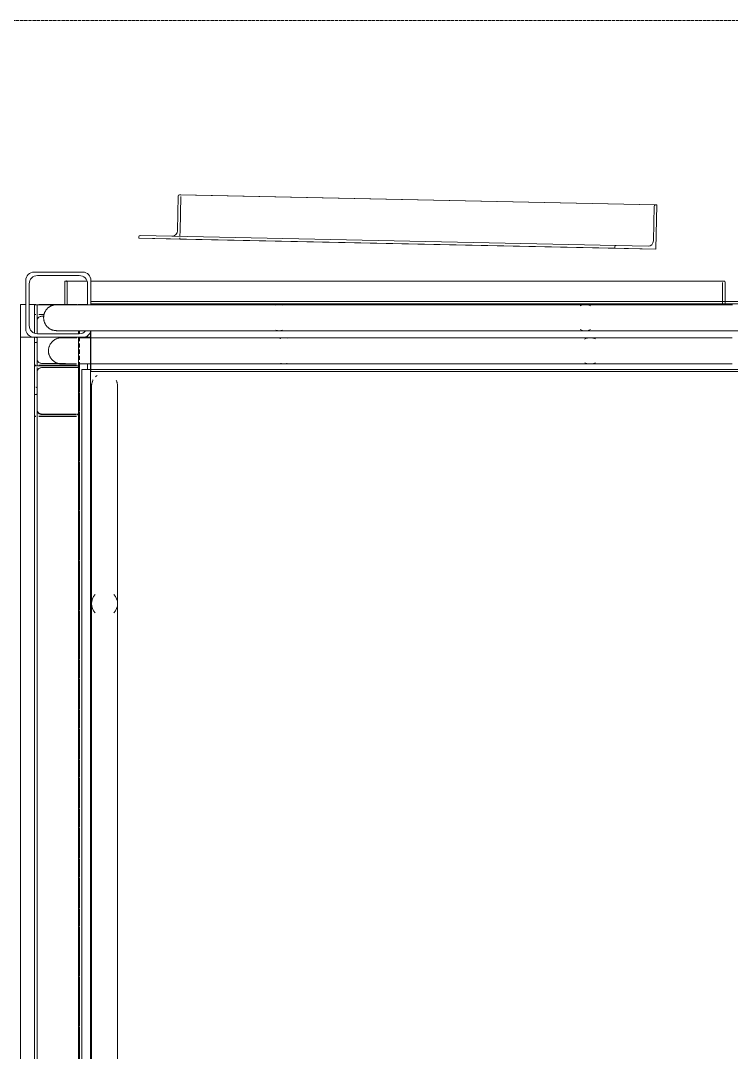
# Model space of a CAD drawing. Header units: centimetres. Extents: x -13617 to -9515, y -261 to 6553.
# Drawn here: x -13044.7 to -12963, y 5595.7 to 5714.4 of the extents above; entities that cross this region are included whole.
import ezdxf

# ---------------------------------------------------------------- set-up
doc = ezdxf.new("R2010")
doc.units = ezdxf.units.CM
for name, pattern in [('_Overhead', [0.47625, 0.3175, -0.15875]), ('_Overhead_2_', [0.47625, 0.3175, -0.15875]), ('Hidden', [0.714375, 0.47625, -0.238125])]:
    doc.linetypes.add(name, pattern=pattern)
for name, color, linetype, lineweight in [('A-FLOR', 7, 'Continuous', 9), ('A-FLOR-HRAL', 7, 'Continuous', 9), ('S-BEAM', 7, 'Continuous', 9), ('S-COLS', 7, 'Continuous', 9)]:
    doc.layers.add(name, color=color, linetype=linetype, lineweight=lineweight)

# ---------------------------------------------------------------- blocks, each defined once
blk = doc.blocks.new('HSS Rectangular-Column - 75 x 75-V112-Planta patio maniobras')
at = {"layer": 'S-COLS', "color": 253, "true_color": 0xaaaaaa}
for p, q in [((-2.8, 3.75), (2.8, 3.75)), ((-3.75, -2.8), (-3.75, 2.8)), ((-3.35, 2.4), (-3.35, -2.4)), ((2.4, 3.35), (-2.4, 3.35)), ((3.35, -0.01), (3.35, 2.4)), ((3.75, 2.8), (3.75, -0.02)), ((3.75, 2.56), (3.75, 0.35)), ((3.75, 0.35), (3.75, 0.07)), ((-2.4, -3.35), (2.4, -3.35)), ((2.8, -3.75), (-2.8, -3.75)), ((-2.11, -3.75), (-2.24, -3.75)), ((-1.96, -3.75), (-2.11, -3.75)), ((-1.79, -3.75), (-1.95, -3.75)), ((1.63, -3.75), (-1.77, -3.75)), ((1.89, -3.75), (1.64, -3.75)), ((2.11, -3.75), (1.9, -3.75)), ((2.78, -3.75), (2.42, -3.75))]:
    blk.add_line(p, q, dxfattribs=at)
for centre, radius, start, end in [((-2.8, 2.8), 0.95, 90, 180), ((2.8, 2.8), 0.95, 360, 90), ((-2.4, 2.4), 0.952, 90, 180), ((2.4, 2.4), 0.953, 360, 90), ((-2.8, -2.8), 0.95, 180, 270), ((-2.4, -2.4), 0.953, 180, 270), ((2.4, -2.4), 0.952, 270, 320.3796), ((2.8, -2.8), 0.95, 270, 347.5598)]:
    blk.add_arc(centre, radius, start, end, dxfattribs=at)
blk = doc.blocks.new('C Shapes - C12X25-1752347-Planta patio maniobras')
at = {"layer": 'S-BEAM', "color": 254, "true_color": 0xcccccc}
for p, q in [((-94.71, 1.71), (-94.71, 0.8)), ((-94.71, 0.8), (-94.71, 1.71)), ((-94.71, 1.71), (99.64, 1.71)), ((-91.01, 1.71), (-94.71, 1.71)), ((-94.71, 0.78), (-94.71, 0.42)), ((-94.71, 0.28), (-94.71, -4.8)), ((-94.71, -0.65), (-94.71, 0.28)), ((-94.71, -0.65), (-94.71, 0.28)), ((-94.71, -4.8), (-94.71, -0.65)), ((-94.71, -0.65), (-94.71, -4.8)), ((-94.71, -4.8), (-94.71, -6.08)), ((-94.71, -5.81), (-94.71, -4.8)), ((-94.71, -4.8), (-94.71, -5.81)), ((-94.71, -6.34), (-94.71, -4.8)), ((-94.71, -5.81), (-94.71, -6.34)), ((-94.71, -5.81), (-94.71, -6.34)), ((-94.71, -6.34), (99.64, -6.34)), ((99.64, -6.34), (-94.71, -6.34)), ((99.64, -6.34), (-94.71, -6.34))]:
    blk.add_line(p, q, dxfattribs=at)
at = {"layer": 'S-BEAM', "color": 254, "linetype": 'Hidden', "true_color": 0xcccccc}
blk.add_line((-94.71, 0.42), (99.64, 0.42), dxfattribs=at)
blk = doc.blocks.new('C Shapes - C12X25-1753125-Planta patio maniobras')
at = {"layer": 'S-BEAM', "color": 254, "true_color": 0xcccccc}
for p, q in [((19.89, 1.71), (19.89, 1.33)), ((19.89, 1.71), (98.21, 1.71)), ((98.21, 1.71), (19.89, 1.71)), ((98.21, 1.36), (98.21, 1.71)), ((19.89, -1.64), (19.89, -6.08)), ((19.89, -5.81), (19.89, -1.64)), ((19.89, -1.64), (19.89, -5.81)), ((19.89, -6.34), (19.89, -1.64)), ((98.21, -1.64), (98.21, -6.34)), ((98.21, -5.81), (98.21, -1.64)), ((98.21, -1.64), (98.21, -5.81)), ((98.21, -6.08), (98.21, -1.64)), ((19.89, -5.81), (19.89, -6.08)), ((19.89, -5.81), (19.89, -5.95)), ((98.21, -6.08), (98.21, -5.81)), ((98.21, -6.34), (98.21, -5.81)), ((19.89, -5.95), (19.89, -6.08)), ((19.89, -6.19), (19.89, -6.34)), ((98.21, -6.34), (19.89, -6.34)), ((98.21, -6.19), (98.21, -6.08)), ((98.21, -6.27), (98.21, -6.19)), ((98.21, -6.34), (98.21, -6.27))]:
    blk.add_line(p, q, dxfattribs=at)
blk = doc.blocks.new('C Shapes - C12X25-1753626-Planta patio maniobras')
at = {"layer": 'S-BEAM', "color": 254, "true_color": 0xcccccc}
for p, q in [((92.52, 6.34), (19.55, 6.34)), ((19.55, 6.34), (92.52, 6.34)), ((19.55, 6.34), (92.52, 6.34)), ((97.87, 6.34), (92.52, 6.34)), ((92.52, 6.34), (97.87, 6.34)), ((92.52, 6.34), (97.87, 6.34)), ((98.46, 6.34), (98.27, 6.34)), ((98.27, 6.34), (98.46, 6.34)), ((98.27, 6.34), (98.46, 6.34)), ((98.46, 6.27), (98.46, 6.34)), ((98.46, 6.27), (98.46, 6.34)), ((19.15, 2.52), (19.15, 2.72)), ((19.15, 2.72), (19.15, 2.52)), ((19.15, 2.52), (19.15, 2.72)), ((19.15, 2.72), (19.15, 2.52)), ((19.15, -1.18), (19.15, -0.54)), ((19.15, -0.54), (19.15, -1.18)), ((98.46, -1.71), (98.46, -0.54)), ((98.46, -0.54), (98.46, -1.71)), ((98.32, -1.71), (97.81, -1.71)), ((97.81, -1.71), (98.32, -1.71))]:
    blk.add_line(p, q, dxfattribs=at)
blk = doc.blocks.new('C Shapes - C12X25-1755447-Planta patio maniobras')
at = {"layer": 'S-BEAM', "color": 254, "true_color": 0xcccccc}
for p, q in [((-98.46, 1.35), (-98.46, 0.42)), ((-98.46, 0.32), (-98.46, 1.35)), ((-95.46, 1.71), (-94.71, 1.71)), ((-94.71, 1.71), (-95.46, 1.71)), ((-91.66, 1.71), (-91.01, 1.71)), ((-91.01, 1.71), (-91.66, 1.71)), ((-98.46, 0.38), (-98.46, 0.42)), ((-98.46, 0.38), (-98.46, 0.42)), ((-98.46, 0.28), (-98.46, 0.38)), ((-98.46, 0.28), (-98.46, 0.38)), ((-98.46, -0.97), (-98.46, 0.18)), ((-98.46, 0.11), (-98.46, -0.97)), ((-98.46, -0.1), (-98.46, 0.11)), ((-98.46, -0.1), (-98.46, 0.11)), ((-98.46, -0.36), (-98.46, -0.1)), ((-98.46, -0.36), (-98.46, -0.1)), ((-98.46, -0.65), (-98.46, -0.36)), ((-98.46, -0.65), (-98.46, -0.36)), ((-98.46, -0.97), (-98.46, -0.65)), ((-98.46, -0.65), (-98.46, -0.97)), ((-98.46, -1.07), (-98.46, -1.26)), ((-98.46, -1.26), (-98.46, -1.07)), ((-98.46, -1.07), (-98.46, -1.26)), ((-98.46, -1.26), (-98.46, -1.07)), ((-98.46, -1.26), (-98.46, -3.77)), ((-98.46, -3.77), (-98.46, -1.26)), ((-98.46, -1.26), (-98.46, -3.77)), ((-98.46, -3.77), (-98.46, -1.26)), ((-98.46, -3.79), (-98.46, -4.24)), ((-98.46, -4.24), (-98.46, -3.79)), ((-98.46, -3.79), (-98.46, -4.24)), ((-98.46, -4.24), (-98.46, -3.79)), ((-98.46, -4.58), (-98.46, -4.74)), ((-98.46, -4.74), (-98.46, -4.58)), ((-98.46, -4.58), (-98.46, -4.74)), ((-98.46, -4.74), (-98.46, -4.58)), ((-98.46, -4.74), (-98.46, -5.35)), ((-98.46, -5.35), (-98.46, -4.74)), ((-98.46, -4.74), (-98.46, -5.35)), ((-98.46, -5.35), (-98.46, -4.74)), ((-98.46, -6.34), (-98.46, -5.75)), ((-98.46, -5.81), (-98.46, -6.08)), ((-98.46, -5.81), (-98.46, -6.34)), ((-98.46, -5.81), (-98.46, -6.34)), ((-98.46, -6.34), (-94.71, -6.34)), ((-94.71, -6.34), (-98.46, -6.34)), ((-94.71, -6.34), (-98.46, -6.34)), ((-94.71, -6.34), (98.46, -6.34)), ((98.46, -6.34), (-94.71, -6.34)), ((98.46, -6.34), (-94.71, -6.34))]:
    blk.add_line(p, q, dxfattribs=at)
at = {"layer": 'S-BEAM', "color": 254, "linetype": 'Hidden', "true_color": 0xcccccc}
for p, q in [((-95.46, 0.42), (-95.11, 0.42)), ((-91.66, 0.42), (95.26, 0.42))]:
    blk.add_line(p, q, dxfattribs=at)
blk = doc.blocks.new('M_L Equal Angles - L51X51X3_2-V126-Planta patio maniobras')
at = {"layer": 'S-BEAM', "color": 254, "true_color": 0xcccccc}
for p, q in [((-13043.15, 5680.63), (-13043.15, 5678.5)), ((-13042.99, 5680.63), (-13043.15, 5680.63)), ((-13043.15, 5678.5), (-13043.15, 5680.63)), ((-13042.51, 5680.63), (-13042.64, 5680.63)), ((-13042.36, 5680.63), (-13042.51, 5680.63)), ((-13042.19, 5680.63), (-13042.36, 5680.63)), ((-13042.19, 5680.43), (-13042.17, 5680.43)), ((-13042.04, 5680.63), (-13042.17, 5680.63)), ((-13042.83, 5678.41), (-13042.83, 5680.03)), ((-13043.15, 5678), (-13043.15, 5677.4)), ((-13043.15, 5674.73), (-13043.15, 5678)), ((-13042.83, 5677.5), (-13042.83, 5678)), ((-13038.07, 5678.4), (-13038.07, 5678.75)), ((-13038.07, 5678.75), (-13038.07, 5678.4)), ((-13043.15, 5677.4), (-13042.99, 5677.4)), ((-13043.15, 5674.73), (-13043.15, 5677.4)), ((-13042.83, 5674.73), (-13042.83, 5677.5)), ((-13043.15, 5672.27), (-13043.15, 5674.73)), ((-13043.15, 5672.27), (-13043.15, 5674.73)), ((-13042.83, 5674.25), (-13042.83, 5674.53)), ((-13038.07, 5674.63), (-13038.07, 5674.96)), ((-13038.07, 5674.96), (-13038.07, 5674.63)), ((-13038.07, 5669.04), (-13038.07, 5674.63)), ((-13038.07, 5674.63), (-13038.07, 5669.04)), ((-13042.83, 5674.11), (-13042.83, 5674.25)), ((-13042.83, 5672.17), (-13042.83, 5674.11)), ((-13043.15, 5586.03), (-13043.15, 5672.27)), ((-13043.15, 5582.04), (-13043.15, 5672.27)), ((-13042.83, 5669.56), (-13042.83, 5672.17)), ((-13042.83, 5581.54), (-13042.83, 5669.44)), ((-13038.07, 5581.57), (-13038.07, 5668.99)), ((-13038.07, 5668.99), (-13038.07, 5582.21))]:
    blk.add_line(p, q, dxfattribs=at)
for centre, major_axis, start_param, end_param in [((-13042.19, 5680.03), (0.635, 0), 2.617994, 3.141593), ((-13042.19, 5680.03), (0.635, 0), 2.096204, 2.617994), ((-13042.19, 5680.03), (0.635, 0), 1.834351, 2.094395), ((-13042.19, 5680.03), (0.635, 0), 1.572533, 1.832596), ((-13042.99, 5677.5), (0.159, 0), 4.712389, 5.497787), ((-13042.99, 5677.5), (0.159, 0), 5.497787, 6.021386), ((-13042.99, 5677.5), (0.159, 0), 6.021386, 6.283185)]:
    blk.add_ellipse(centre, major_axis=major_axis, ratio=0.636203, start_param=start_param, end_param=end_param, dxfattribs=at)
blk = doc.blocks.new('M_L Equal Angles - L51X51X3_2-1755620-Planta patio maniobras')
at = {"layer": 'S-BEAM', "color": 254, "true_color": 0xcccccc}
for p, q in [((-13043.15, 5674.78), (-13043.15, 5677.97)), ((-13043.15, 5674.73), (-13043.15, 5677.97)), ((-13042.83, 5674.73), (-13042.83, 5677.87)), ((-13042.83, 5677.87), (-13042.83, 5675.38)), ((-13042.99, 5674.78), (-13043.15, 5674.78)), ((-13043.15, 5672.27), (-13043.15, 5674.73)), ((-13043.15, 5672.27), (-13043.15, 5674.73)), ((-13042.83, 5674.25), (-13042.83, 5674.53)), ((-13042.51, 5674.78), (-13042.64, 5674.78)), ((-13042.36, 5674.78), (-13042.51, 5674.78)), ((-13042.2, 5674.78), (-13042.36, 5674.78)), ((-13042.19, 5674.98), (-13039.6, 5674.98)), ((-13038.78, 5674.78), (-13042.17, 5674.78)), ((-13038.52, 5674.78), (-13038.76, 5674.78)), ((-13038.3, 5674.78), (-13038.51, 5674.78)), ((-13038.07, 5674.63), (-13038.07, 5674.88)), ((-13038.07, 5674.88), (-13038.07, 5674.78)), ((-13038.07, 5674.78), (-13038.07, 5674.63)), ((-13038.07, 5669.04), (-13038.07, 5674.63)), ((-13038.07, 5674.63), (-13038.07, 5669.04)), ((-13042.83, 5674.11), (-13042.83, 5674.25)), ((-13042.83, 5672.17), (-13042.83, 5674.11)), ((-13043.15, 5578.04), (-13043.15, 5672.27)), ((-13043.15, 5582.04), (-13043.15, 5672.27)), ((-13042.83, 5669.56), (-13042.83, 5672.17)), ((-13042.83, 5585.7), (-13042.83, 5669.44)), ((-13038.07, 5582.58), (-13038.07, 5668.99)), ((-13038.07, 5668.99), (-13038.07, 5581.95))]:
    blk.add_line(p, q, dxfattribs=at)
for centre, major_axis, start_param, end_param in [((-13042.99, 5677.87), (0.159, 0), 0, 1.570796), ((-13042.19, 5675.38), (0.635, 0), 3.141593, 4.179954), ((-13042.19, 5675.38), (0.635, 0), 4.18879, 4.4417), ((-13042.19, 5675.38), (0.635, 0), 4.45059, 4.70348), ((-13038.22, 5674.88), (0.159, 0), 0, 0.785398)]:
    blk.add_ellipse(centre, major_axis=major_axis, ratio=0.627492, start_param=start_param, end_param=end_param, dxfattribs=at)
blk = doc.blocks.new('M_L Equal Angles - L51X51X3_2-1755759-Planta patio maniobras')
at = {"layer": 'S-BEAM', "color": 254, "true_color": 0xcccccc}
for p, q in [((-13043.15, 5668.93), (-13043.15, 5672.27)), ((-13043.15, 5580.92), (-13043.15, 5672.27)), ((-13042.83, 5669.52), (-13042.83, 5672.17)), ((-13042.83, 5672.17), (-13042.83, 5669.56)), ((-13042.99, 5668.93), (-13043.15, 5668.93)), ((-13043.15, 5577.05), (-13043.15, 5668.93)), ((-13042.83, 5584.43), (-13042.83, 5669.44)), ((-13042.52, 5668.93), (-13042.64, 5668.93)), ((-13042.37, 5668.93), (-13042.51, 5668.93)), ((-13042.2, 5668.93), (-13042.36, 5668.93)), ((-13042.19, 5669.14), (-13038.78, 5669.14)), ((-13038.78, 5668.93), (-13042.17, 5668.93)), ((-13038.76, 5669.14), (-13038.52, 5669.14)), ((-13038.52, 5668.93), (-13038.76, 5668.93)), ((-13038.51, 5669.14), (-13038.3, 5669.14)), ((-13038.3, 5668.93), (-13038.51, 5668.93)), ((-13038.07, 5669.04), (-13038.07, 5668.93)), ((-13038.07, 5581.4), (-13038.07, 5668.99)), ((-13038.07, 5668.93), (-13038.07, 5580.79))]:
    blk.add_line(p, q, dxfattribs=at)
for centre, major_axis, start_param, end_param in [((-13042.99, 5672.17), (0.159, 0), 1.308997, 1.570796), ((-13042.99, 5672.17), (0.159, 0), 0, 1.308997), ((-13042.19, 5669.56), (0.635, 0), 3.141593, 3.403392), ((-13042.19, 5669.56), (0.635, 0), 3.403392, 3.41758), ((-13042.19, 5669.56), (0.635, 0), 3.41758, 3.926991), ((-13042.19, 5669.56), (0.635, 0), 3.926991, 4.172273), ((-13042.19, 5669.56), (0.635, 0), 4.18879, 4.434016), ((-13042.19, 5669.56), (0.635, 0), 4.45059, 4.695794), ((-13038.22, 5669.04), (0.159, 0), 1.308997, 1.570796), ((-13038.22, 5669.04), (0.159, 0), 1.047198, 1.308997), ((-13038.22, 5669.04), (0.159, 0), 0.785398, 1.047198), ((-13038.22, 5669.04), (0.159, 0), 0.261799, 0.785398), ((-13038.22, 5669.04), (0.159, 0), 0, 0.261799)]:
    blk.add_ellipse(centre, major_axis=major_axis, ratio=0.656992, start_param=start_param, end_param=end_param, dxfattribs=at)
blk = doc.blocks.new('M_L Equal Angles - L51X51X3_2-1755781-Planta patio maniobras')
at = {"layer": 'S-BEAM', "color": 254, "true_color": 0xcccccc}
for p, q in [((-13043.15, 5674.73), (-13043.15, 5672.27)), ((-13042.99, 5674.73), (-13043.15, 5674.73)), ((-13043.15, 5672.27), (-13043.15, 5674.73)), ((-13042.51, 5674.73), (-13042.64, 5674.73)), ((-13042.36, 5674.73), (-13042.51, 5674.73)), ((-13042.2, 5674.73), (-13042.36, 5674.73)), ((-13042.19, 5674.53), (-13042.17, 5674.53)), ((-13038.77, 5674.73), (-13042.17, 5674.73)), ((-13042.17, 5674.53), (-13038.77, 5674.53)), ((-13038.51, 5674.73), (-13038.76, 5674.73)), ((-13038.76, 5674.53), (-13038.51, 5674.53)), ((-13038.29, 5674.73), (-13038.51, 5674.73)), ((-13038.51, 5674.53), (-13038.29, 5674.53)), ((-13038.07, 5674.63), (-13038.07, 5674.73)), ((-13038.07, 5668.99), (-13038.07, 5674.63)), ((-13038.07, 5674.63), (-13038.07, 5668.99)), ((-13042.83, 5672.17), (-13042.83, 5674.11)), ((-13043.15, 5672.27), (-13043.15, 5671.41)), ((-13043.15, 5584.79), (-13043.15, 5672.27)), ((-13042.83, 5671.51), (-13042.83, 5672.17)), ((-13043.15, 5671.41), (-13042.99, 5671.41)), ((-13043.15, 5580.92), (-13043.15, 5671.41)), ((-13042.83, 5669.52), (-13042.83, 5671.51)), ((-13042.83, 5580.44), (-13042.83, 5669.44)), ((-13038.07, 5580.43), (-13038.07, 5668.99)), ((-13038.07, 5668.99), (-13038.07, 5581.03))]:
    blk.add_line(p, q, dxfattribs=at)
for centre, major_axis, start_param, end_param in [((-13042.19, 5674.11), (0.635, 0), 2.617994, 2.879793), ((-13042.19, 5674.11), (0.635, 0), 2.356194, 2.617994), ((-13042.19, 5674.11), (0.635, 0), 2.10398, 2.356194), ((-13042.19, 5674.11), (0.635, 0), 1.842125, 2.094395), ((-13042.19, 5674.11), (0.635, 0), 1.580305, 1.832596), ((-13038.22, 5674.63), (0.159, 0), 4.712389, 4.974188), ((-13038.22, 5674.63), (0.159, 0), 4.974188, 5.235988), ((-13038.22, 5674.63), (0.159, 0), 5.235988, 5.497787), ((-13038.22, 5674.63), (0.159, 0), 5.497787, 5.759587), ((-13038.22, 5674.63), (0.159, 0), 5.759587, 6.021386), ((-13038.22, 5674.63), (0.159, 0), 6.021386, 6.283185), ((-13042.19, 5674.11), (0.635, 0), 2.879793, 3.141593), ((-13042.99, 5671.51), (0.159, 0), 4.712389, 4.974188), ((-13042.99, 5671.51), (0.159, 0), 4.974188, 5.235988), ((-13042.99, 5671.51), (0.159, 0), 5.235988, 5.497787), ((-13042.99, 5671.51), (0.159, 0), 5.497787, 5.759587), ((-13042.99, 5671.51), (0.159, 0), 5.759587, 6.021386), ((-13042.99, 5671.51), (0.159, 0), 6.021386, 6.283185)]:
    blk.add_ellipse(centre, major_axis=major_axis, ratio=0.654825, start_param=start_param, end_param=end_param, dxfattribs=at)
blk = doc.blocks.new('M_L Equal Angles - L51X51X3_2-V127-Planta patio maniobras')
at = {"layer": 'S-BEAM', "color": 254, "true_color": 0xcccccc}
for p, q in [((-13043.15, 5674.73), (-13043.15, 5671.41)), ((-13038.77, 5674.73), (-13043.15, 5674.73)), ((-13043.15, 5585.87), (-13043.15, 5674.73)), ((-13042.19, 5674.53), (-13038.77, 5674.53)), ((-13038.51, 5674.73), (-13038.76, 5674.73)), ((-13038.76, 5674.53), (-13038.51, 5674.53)), ((-13038.29, 5674.73), (-13038.51, 5674.73)), ((-13038.51, 5674.53), (-13038.29, 5674.53)), ((-13038.13, 5674.73), (-13038.29, 5674.73)), ((-13038.07, 5674.63), (-13038.07, 5674.73)), ((-13038.07, 5581.52), (-13038.07, 5674.63)), ((-13038.07, 5674.63), (-13038.07, 5582.12)), ((-13042.83, 5671.51), (-13042.83, 5674.11)), ((-13043.15, 5671.41), (-13042.99, 5671.41)), ((-13043.15, 5582.05), (-13043.15, 5671.41)), ((-13042.83, 5581.57), (-13042.83, 5671.51))]:
    blk.add_line(p, q, dxfattribs=at)
for centre, major_axis, start_param, end_param in [((-13042.19, 5674.11), (0.635, 0), 1.570796, 3.141593), ((-13038.22, 5674.63), (0.159, 0), 4.712389, 6.283185), ((-13042.99, 5671.51), (0.159, 0), 4.712389, 6.283185)]:
    blk.add_ellipse(centre, major_axis=major_axis, ratio=0.654825, start_param=start_param, end_param=end_param, dxfattribs=at)
blk = doc.blocks.new('M_L Equal Angles - L51X51X3_2-V128-Planta patio maniobras')
at = {"layer": 'S-BEAM', "color": 254, "true_color": 0xcccccc}
for p, q in [((-13043.15, 5668.89), (-13043.15, 5672.27)), ((-13043.15, 5582.05), (-13043.15, 5672.27)), ((-13042.83, 5585.51), (-13042.83, 5672.17)), ((-13042.83, 5672.17), (-13042.83, 5669.52)), ((-13042.99, 5668.89), (-13043.15, 5668.89)), ((-13043.15, 5578.17), (-13043.15, 5668.89)), ((-13042.51, 5668.89), (-13042.64, 5668.89)), ((-13042.36, 5668.89), (-13042.51, 5668.89)), ((-13042.2, 5668.89), (-13042.36, 5668.89)), ((-13042.19, 5669.1), (-13038.78, 5669.1)), ((-13038.78, 5668.89), (-13042.17, 5668.89)), ((-13038.76, 5669.1), (-13038.52, 5669.1)), ((-13038.52, 5668.89), (-13038.76, 5668.89)), ((-13038.51, 5669.1), (-13038.3, 5669.1)), ((-13038.3, 5668.89), (-13038.51, 5668.89)), ((-13038.07, 5582.48), (-13038.07, 5668.99)), ((-13038.07, 5668.99), (-13038.07, 5668.89)), ((-13038.07, 5668.89), (-13038.07, 5581.88))]:
    blk.add_line(p, q, dxfattribs=at)
for centre, major_axis, start_param, end_param in [((-13042.99, 5672.17), (0.159, 0), 1.308997, 1.570796), ((-13042.99, 5672.17), (0.159, 0), 0, 1.308997), ((-13042.19, 5669.52), (0.635, 0), 3.141593, 3.403392), ((-13042.19, 5669.52), (0.635, 0), 3.403392, 4.181247), ((-13042.19, 5669.52), (0.635, 0), 4.18879, 4.442926), ((-13042.19, 5669.52), (0.635, 0), 4.45059, 4.704682), ((-13038.22, 5668.99), (0.159, 0), 1.308997, 1.570796), ((-13038.22, 5668.99), (0.159, 0), 1.047198, 1.308997), ((-13038.22, 5668.99), (0.159, 0), 0.785398, 1.047198), ((-13038.22, 5668.99), (0.159, 0), 0.523599, 0.785398), ((-13038.22, 5668.99), (0.159, 0), 0.261799, 0.523599), ((-13038.22, 5668.99), (0.159, 0), 0, 0.261799)]:
    blk.add_ellipse(centre, major_axis=major_axis, ratio=0.66611, start_param=start_param, end_param=end_param, dxfattribs=at)
blk = doc.blocks.new('M_L Equal Angles - L51X51X3_2-1755893-Planta patio maniobras')
at = {"layer": 'S-BEAM', "color": 254, "true_color": 0xcccccc}
for p, q in [((-128.25, 1.36), (54.31, 1.36)), ((-128.25, 1.36), (54.31, 1.36)), ((54.31, 1.36), (56.77, 1.36)), ((54.31, 1.36), (56.77, 1.36)), ((56.77, 1.36), (60.04, 1.36)), ((56.77, 1.36), (60.04, 1.36)), ((60.53, 1.36), (63.79, 1.36)), ((60.53, 1.36), (63.79, 1.36)), ((63.79, 1.36), (63.79, 1.2)), ((63.79, 1.2), (63.79, 1.36)), ((63.79, 1.04), (63.79, 1.2)), ((-127.62, 1.04), (51.48, 1.04)), ((51.56, 1.04), (54.2, 1.04)), ((54.2, 1.04), (56.15, 1.04)), ((56.15, 1.04), (56.29, 1.04)), ((56.29, 1.04), (56.56, 1.04)), ((56.77, 1.04), (60.04, 1.04)), ((60.45, 1.04), (63.79, 1.04)), ((63.79, 1.04), (63.79, 0.41)), ((63.79, 0.41), (63.79, 0.86)), ((63.79, 0.41), (63.79, -1.53)), ((63.79, -1.53), (63.79, 0.38)), ((-127.64, -3.72), (51.03, -3.72)), ((51.03, -3.72), (-127.64, -3.72)), ((51.03, -3.72), (56.67, -3.72)), ((56.67, -3.72), (51.03, -3.72)), ((56.67, -3.72), (60.04, -3.72)), ((60.04, -3.72), (56.67, -3.72)), ((60.44, -3.72), (60.79, -3.72)), ((60.79, -3.72), (60.44, -3.72))]:
    blk.add_line(p, q, dxfattribs=at)
at = {"layer": 'S-BEAM', "color": 254, "linetype": 'Hidden', "true_color": 0xcccccc}
for p, q in [((-127.62, 1.04), (51.48, 1.04)), ((51.56, 1.04), (54.2, 1.04)), ((54.2, 1.04), (56.15, 1.04)), ((56.15, 1.04), (56.29, 1.04)), ((56.29, 1.04), (56.56, 1.04)), ((56.77, 1.04), (60.04, 1.04)), ((60.45, 1.04), (63.79, 1.04))]:
    blk.add_line(p, q, dxfattribs=at)
blk = doc.blocks.new('M_L Equal Angles - L51X51X3_2-V129-Planta patio maniobras')
at = {"layer": 'S-BEAM', "color": 254, "true_color": 0xcccccc}
for p, q in [((-13039.52, 5684.47), (-13039.66, 5684.47)), ((-13039.66, 5684.47), (-13039.66, 5681.75)), ((-13039.66, 5684.47), (-13039.52, 5684.47)), ((-13037.14, 5684.47), (-13039.52, 5684.47)), ((-13039.52, 5684.47), (-13037.14, 5684.47)), ((-13039.38, 5681.75), (-13039.38, 5684.32)), ((-12964.01, 5684.47), (-13036.66, 5684.47)), ((-13036.66, 5684.47), (-12964.96, 5684.47)), ((-12964.96, 5684.47), (-12963.97, 5684.47)), ((-12963.83, 5684.47), (-12964.01, 5684.47)), ((-12963.97, 5684.47), (-12963.83, 5684.47)), ((-12963.97, 5682.11), (-12963.97, 5684.32)), ((-12963.68, 5684.32), (-12963.68, 5682.11)), ((-12963.97, 5681.83), (-12963.97, 5682.11)), ((-12963.68, 5682.11), (-12963.68, 5681.83))]:
    blk.add_line(p, q, dxfattribs=at)
for centre, start_param, end_param in [((-13039.52, 5684.32), 4.974188, 6.283185), ((-13039.52, 5684.32), 4.712389, 4.974188), ((-12963.83, 5684.32), 4.712389, 6.283185)]:
    blk.add_ellipse(centre, major_axis=(0, 0.159), ratio=0.898794, start_param=start_param, end_param=end_param, dxfattribs=at)
blk = doc.blocks.new('M_L Equal Angles - L51X51X3_2-V130-Planta patio maniobras')
at = {"layer": 'S-BEAM', "color": 254, "true_color": 0xcccccc}
for p, q in [((-13039.52, 5684.47), (-13039.66, 5684.47)), ((-13039.66, 5684.47), (-13039.66, 5681.75)), ((-13039.66, 5684.47), (-13039.52, 5684.47)), ((-13037.14, 5684.47), (-13039.52, 5684.47)), ((-13039.52, 5684.47), (-13037.14, 5684.47)), ((-13039.38, 5681.74), (-13039.38, 5684.32)), ((-12963.83, 5684.47), (-13036.66, 5684.47)), ((-13036.66, 5684.47), (-12963.97, 5684.47)), ((-12963.97, 5684.47), (-12963.83, 5684.47)), ((-12963.97, 5682.11), (-12963.97, 5684.32)), ((-12963.68, 5684.32), (-12963.68, 5682.11)), ((-12963.97, 5681.75), (-12963.97, 5682.11)), ((-12963.68, 5682.11), (-12963.68, 5681.75))]:
    blk.add_line(p, q, dxfattribs=at)
for centre in [(-13039.52, 5684.32), (-12963.83, 5684.32)]:
    blk.add_ellipse(centre, major_axis=(0, 0.159), ratio=0.898794, start_param=4.712389, end_param=6.283185, dxfattribs=at)
blk = doc.blocks.new('M_L Equal Angles - L51X51X3_2-1850319-Planta patio maniobras')
at = {"layer": 'S-BEAM', "color": 254, "true_color": 0xcccccc}
for p, q in [((-13026.69, 5690.25), (-13026.61, 5694.22)), ((-12971.7, 5693.22), (-13026.46, 5694.38)), ((-13026.46, 5694.38), (-13026.31, 5694.37)), ((-13026.32, 5694.21), (-13026.4, 5690.25)), ((-13026.31, 5694.37), (-12971.7, 5693.22)), ((-12971.86, 5693.07), (-12971.94, 5689.1)), ((-12971.56, 5693.22), (-12971.7, 5693.22)), ((-12971.7, 5693.22), (-12971.56, 5693.22)), ((-12971.66, 5688.14), (-12971.56, 5693.22)), ((-12976.23, 5688.56), (-13030.98, 5689.71)), ((-13030.98, 5689.71), (-13027.3, 5689.63)), ((-13026.4, 5690.24), (-13026.41, 5689.62)), ((-13031.14, 5689.39), (-13031.13, 5689.55)), ((-13026.42, 5689.29), (-13031.14, 5689.39)), ((-12976.38, 5688.24), (-13031.14, 5689.39)), ((-13026.42, 5689.45), (-13026.42, 5689.29)), ((-12971.66, 5688.14), (-13026.42, 5689.29)), ((-12972.54, 5688.48), (-12976.23, 5688.56)), ((-12976.38, 5688.4), (-12976.38, 5688.24)), ((-12976.38, 5688.24), (-12971.66, 5688.14))]:
    blk.add_line(p, q, dxfattribs=at)
for centre, major_axis, start_param, end_param in [((-13026.46, 5694.22), (0.003, 0.159), 0, 1.570796), ((-12971.71, 5693.06), (0.003, 0.159), 0, 1.570796), ((-13030.99, 5689.55), (0.003, 0.159), 0, 1.570796), ((-13027.28, 5690.27), (0.013, 0.635), 3.141593, 4.712389), ((-12976.23, 5688.4), (0.003, 0.159), 0, 1.570796), ((-12972.53, 5689.11), (0.013, 0.635), 3.141593, 4.712389)]:
    blk.add_ellipse(centre, major_axis=major_axis, ratio=0.92905, start_param=start_param, end_param=end_param, dxfattribs=at)
blk = doc.blocks.new('Railings 3 - Railings 1-1756953-Planta patio maniobras')
at = {"layer": 'A-FLOR-HRAL', "color": 254, "true_color": 0xd4d4d4}
for p, q in [((-12690.53, 5681.75), (-12690.54, 5681.75)), ((-12689.49, 5681.75), (-12690.53, 5681.75)), ((-12681.39, 5681.75), (-12682.72, 5681.75)), ((-12613.39, 5681.75), (-12681.39, 5681.75)), ((-12664.95, 5681.75), (-12666.42, 5681.75)), ((-12629.71, 5681.75), (-12631.18, 5681.75)), ((-12690.53, 5678.75), (-12689.49, 5678.75)), ((-12682.72, 5678.75), (-12681.39, 5678.75)), ((-12681.39, 5678.75), (-12613.39, 5678.75)), ((-12666.42, 5678.75), (-12664.95, 5678.75)), ((-12631.18, 5678.75), (-12629.71, 5678.75))]:
    blk.add_line(p, q, dxfattribs=at)
at = {"layer": 'A-FLOR-HRAL', "color": 254, "true_color": 0xd4d4d4, "flags": 128}
for points in [[(-12692.04, 5680.25), (-12692.04, 5680.31), (-12692.03, 5680.37), (-12692.03, 5680.43), (-12692.02, 5680.49), (-12692.01, 5680.55), (-12692, 5680.61), (-12691.98, 5680.67), (-12691.96, 5680.73), (-12691.94, 5680.78), (-12691.92, 5680.84), (-12691.9, 5680.89), (-12691.87, 5680.95), (-12691.84, 5681), (-12691.81, 5681.05), (-12691.78, 5681.1), (-12691.74, 5681.15), (-12691.71, 5681.2), (-12691.67, 5681.24), (-12691.63, 5681.29), (-12691.58, 5681.33), (-12691.54, 5681.37), (-12691.49, 5681.41), (-12691.45, 5681.45), (-12691.4, 5681.48), (-12691.35, 5681.52), (-12691.3, 5681.55), (-12691.25, 5681.58), (-12691.19, 5681.6), (-12691.14, 5681.63), (-12691.08, 5681.65), (-12691.03, 5681.67), (-12690.97, 5681.69), (-12690.91, 5681.71), (-12690.85, 5681.72), (-12690.79, 5681.73), (-12690.73, 5681.74), (-12690.68, 5681.75), (-12690.62, 5681.75), (-12690.56, 5681.75), (-12690.54, 5681.75)], [(-12690.54, 5681.75), (-12690.53, 5681.75), (-12690.51, 5681.75), (-12690.48, 5681.75), (-12690.44, 5681.75), (-12690.38, 5681.75), (-12690.31, 5681.75), (-12690.23, 5681.75), (-12690.13, 5681.75), (-12690.03, 5681.75), (-12689.91, 5681.75), (-12689.78, 5681.75), (-12689.63, 5681.75), (-12689.48, 5681.75), (-12689.32, 5681.75), (-12689.14, 5681.75), (-12688.96, 5681.75), (-12688.76, 5681.75), (-12688.55, 5681.75), (-12688.34, 5681.75), (-12688.11, 5681.75), (-12687.88, 5681.75), (-12687.64, 5681.75), (-12687.39, 5681.75), (-12687.13, 5681.75), (-12686.86, 5681.75), (-12686.59, 5681.75), (-12686.31, 5681.75), (-12686.02, 5681.75), (-12685.73, 5681.75), (-12685.44, 5681.75), (-12685.14, 5681.75), (-12684.83, 5681.75), (-12684.52, 5681.75), (-12684.21, 5681.75), (-12683.9, 5681.75), (-12683.58, 5681.75), (-12683.26, 5681.75), (-12682.95, 5681.75), (-12682.72, 5681.75)], [(-12681.39, 5681.75), (-12681.71, 5681.75), (-12682.03, 5681.75), (-12682.35, 5681.75), (-12682.67, 5681.75), (-12682.99, 5681.75), (-12683.3, 5681.75), (-12683.61, 5681.75), (-12683.92, 5681.75), (-12684.22, 5681.75), (-12684.52, 5681.75), (-12684.81, 5681.75), (-12685.1, 5681.75), (-12685.38, 5681.75), (-12685.66, 5681.75), (-12685.93, 5681.75), (-12686.19, 5681.75), (-12686.45, 5681.75), (-12686.69, 5681.75), (-12686.93, 5681.75), (-12687.16, 5681.75), (-12687.38, 5681.75), (-12687.6, 5681.75), (-12687.8, 5681.75), (-12687.99, 5681.75), (-12688.17, 5681.75), (-12688.34, 5681.75), (-12688.5, 5681.75), (-12688.65, 5681.75), (-12688.79, 5681.75), (-12688.91, 5681.75), (-12689.03, 5681.75), (-12689.13, 5681.75), (-12689.22, 5681.75), (-12689.3, 5681.75), (-12689.36, 5681.75), (-12689.41, 5681.75), (-12689.45, 5681.75), (-12689.48, 5681.75), (-12689.49, 5681.75)], [(-12613.39, 5681.75), (-12613.17, 5681.75), (-12612.86, 5681.75)], [(-12612.77, 5681.75), (-12613.09, 5681.75), (-12613.39, 5681.75)], [(-12690.54, 5678.75), (-12690.6, 5678.76), (-12690.66, 5678.76), (-12690.72, 5678.76), (-12690.78, 5678.77), (-12690.84, 5678.78), (-12690.9, 5678.8), (-12690.95, 5678.81), (-12691.01, 5678.83), (-12691.07, 5678.85), (-12691.12, 5678.87), (-12691.18, 5678.9), (-12691.23, 5678.92), (-12691.28, 5678.95), (-12691.34, 5678.98), (-12691.39, 5679.02), (-12691.43, 5679.05), (-12691.48, 5679.09), (-12691.53, 5679.13), (-12691.57, 5679.17), (-12691.62, 5679.21), (-12691.66, 5679.25), (-12691.7, 5679.3), (-12691.73, 5679.35), (-12691.77, 5679.39), (-12691.8, 5679.44), (-12691.83, 5679.49), (-12691.86, 5679.55), (-12691.89, 5679.6), (-12691.91, 5679.66), (-12691.94, 5679.71), (-12691.96, 5679.77), (-12691.98, 5679.82), (-12691.99, 5679.88), (-12692.01, 5679.94), (-12692.02, 5680), (-12692.03, 5680.06), (-12692.03, 5680.12), (-12692.04, 5680.18), (-12692.04, 5680.24), (-12692.04, 5680.25)], [(-12688.4, 5678.75), (-12688.62, 5678.75), (-12688.82, 5678.75), (-12689.01, 5678.75), (-12689.19, 5678.75), (-12689.37, 5678.75), (-12689.53, 5678.75), (-12689.68, 5678.75), (-12689.82, 5678.75), (-12689.94, 5678.75), (-12690.06, 5678.75), (-12690.16, 5678.75), (-12690.25, 5678.75), (-12690.33, 5678.75), (-12690.4, 5678.75), (-12690.45, 5678.75), (-12690.49, 5678.75), (-12690.52, 5678.75), (-12690.54, 5678.75), (-12690.54, 5678.75)], [(-12690.54, 5678.75), (-12690.53, 5678.75), (-12690.53, 5678.75)], [(-12689.49, 5678.75), (-12689.47, 5678.75), (-12689.43, 5678.75), (-12689.39, 5678.75), (-12689.33, 5678.75), (-12689.26, 5678.75), (-12689.17, 5678.75), (-12689.08, 5678.75), (-12688.97, 5678.75), (-12688.85, 5678.75), (-12688.71, 5678.75), (-12688.57, 5678.75), (-12688.42, 5678.75), (-12688.25, 5678.75), (-12688.07, 5678.75), (-12687.89, 5678.75), (-12687.69, 5678.75), (-12687.48, 5678.75), (-12687.26, 5678.75), (-12687.04, 5678.75), (-12686.8, 5678.75), (-12686.56, 5678.75), (-12686.31, 5678.75), (-12686.05, 5678.75), (-12685.78, 5678.75), (-12685.51, 5678.75), (-12685.23, 5678.75), (-12684.94, 5678.75), (-12684.65, 5678.75), (-12684.35, 5678.75), (-12684.05, 5678.75), (-12683.75, 5678.75), (-12683.44, 5678.75), (-12683.13, 5678.75), (-12682.81, 5678.75), (-12682.49, 5678.75), (-12682.18, 5678.75), (-12681.86, 5678.75), (-12681.54, 5678.75), (-12681.39, 5678.75)], [(-12685.3, 5678.75), (-12685.53, 5678.75), (-12685.82, 5678.75), (-12686.11, 5678.75), (-12686.39, 5678.75), (-12686.67, 5678.75), (-12686.92, 5678.75)], [(-12682.72, 5678.75), (-12683.04, 5678.75), (-12683.36, 5678.75), (-12683.68, 5678.75), (-12683.99, 5678.75), (-12684.31, 5678.75), (-12684.62, 5678.75), (-12684.92, 5678.75), (-12685.23, 5678.75)], [(-12613.39, 5678.75), (-12613.07, 5678.75), (-12612.75, 5678.75)], [(-12609.51, 5678.75), (-12609.76, 5678.75), (-12610.04, 5678.75), (-12610.32, 5678.75), (-12610.61, 5678.75), (-12610.9, 5678.75), (-12611.2, 5678.75), (-12611.5, 5678.75), (-12611.81, 5678.75), (-12612.12, 5678.75), (-12612.43, 5678.75), (-12612.75, 5678.75), (-12613.06, 5678.75), (-12613.38, 5678.75)]]:
    blk.add_lwpolyline(points, dxfattribs=at)
at = {"layer": 'A-FLOR-HRAL', "color": 254, "true_color": 0xd4d4d4}
for centre, start_param, end_param in [((-12664.95, 5680.25), 6.021386, 6.544985), ((-12629.71, 5680.25), 5.867329, 6.698434), ((-12664.95, 5680.25), 2.879793, 3.403392), ((-12629.71, 5680.25), 2.726344, 3.557449)]:
    blk.add_ellipse(centre, major_axis=(0, 1.5), ratio=0.999929, start_param=start_param, end_param=end_param, dxfattribs=at)
blk = doc.blocks.new('Railings 4 - Railings 1-1757765-Planta patio maniobras')
at = {"layer": 'A-FLOR-HRAL', "color": 254, "true_color": 0xd4d4d4}
for p, q in [((-12691.14, 5681.63), (-12691.08, 5681.65)), ((-12690.56, 5681.75), (-12690.54, 5681.75)), ((-12690.54, 5681.75), (-12690.53, 5681.75)), ((-12690.53, 5681.75), (-12690.54, 5681.75)), ((-12689.56, 5681.75), (-12690.53, 5681.75)), ((-12690.44, 5681.75), (-12690.38, 5681.75)), ((-12690.13, 5681.75), (-12690.03, 5681.75)), ((-12689.48, 5681.75), (-12689.32, 5681.75)), ((-12688.96, 5681.75), (-12688.79, 5681.75)), ((-12687.13, 5681.75), (-12686.86, 5681.75)), ((-12686.86, 5681.75), (-12686.59, 5681.75)), ((-12686.59, 5681.75), (-12686.31, 5681.75)), ((-12686.31, 5681.75), (-12686.02, 5681.75)), ((-12685.93, 5681.75), (-12686.19, 5681.75)), ((-12686.02, 5681.75), (-12685.73, 5681.75)), ((-12685.66, 5681.75), (-12685.93, 5681.75)), ((-12685.73, 5681.75), (-12685.44, 5681.75)), ((-12685.38, 5681.75), (-12685.66, 5681.75)), ((-12685.1, 5681.75), (-12685.38, 5681.75)), ((-12684.81, 5681.75), (-12685.1, 5681.75)), ((-12684.52, 5681.75), (-12684.81, 5681.75)), ((-12684.22, 5681.75), (-12684.52, 5681.75)), ((-12684.52, 5681.75), (-12684.21, 5681.75)), ((-12683.92, 5681.75), (-12684.22, 5681.75)), ((-12683.61, 5681.75), (-12683.92, 5681.75)), ((-12683.3, 5681.75), (-12683.61, 5681.75)), ((-12683.58, 5681.75), (-12683.26, 5681.75)), ((-12682.99, 5681.75), (-12683.3, 5681.75)), ((-12682.67, 5681.75), (-12682.99, 5681.75)), ((-12681.39, 5681.75), (-12682.72, 5681.75)), ((-12682.35, 5681.75), (-12682.67, 5681.75)), ((-12682.03, 5681.75), (-12682.35, 5681.75)), ((-12681.71, 5681.75), (-12682.03, 5681.75)), ((-12681.39, 5681.75), (-12681.71, 5681.75)), ((-12613.39, 5681.75), (-12681.39, 5681.75)), ((-12664.95, 5681.75), (-12666.42, 5681.75)), ((-12629.71, 5681.75), (-12631.18, 5681.75)), ((-12692.03, 5680.43), (-12692.02, 5680.49)), ((-12692.02, 5680.49), (-12692.01, 5680.55)), ((-12692.01, 5680.55), (-12692, 5680.61)), ((-12691.96, 5680.73), (-12691.94, 5680.78)), ((-12691.94, 5680.78), (-12691.92, 5680.84)), ((-12691.87, 5680.95), (-12691.84, 5681)), ((-12691.63, 5681.29), (-12691.58, 5681.33)), ((-12690.95, 5678.81), (-12691.01, 5678.83)), ((-12690.9, 5678.8), (-12690.95, 5678.81)), ((-12690.84, 5678.78), (-12690.9, 5678.8)), ((-12690.53, 5678.75), (-12689.56, 5678.75)), ((-12690.33, 5678.75), (-12690.4, 5678.75)), ((-12689.37, 5678.75), (-12689.53, 5678.75)), ((-12689.02, 5678.75), (-12689.19, 5678.75)), ((-12688.82, 5678.75), (-12689.01, 5678.75)), ((-12686.67, 5678.75), (-12686.92, 5678.75)), ((-12686.39, 5678.75), (-12686.67, 5678.75)), ((-12686.11, 5678.75), (-12686.39, 5678.75)), ((-12685.86, 5678.75), (-12686.11, 5678.75)), ((-12685.53, 5678.75), (-12685.82, 5678.75)), ((-12685.23, 5678.75), (-12685.53, 5678.75)), ((-12682.72, 5678.75), (-12683.04, 5678.75)), ((-12682.72, 5678.75), (-12681.39, 5678.75)), ((-12681.39, 5678.75), (-12613.39, 5678.75)), ((-12666.42, 5678.75), (-12664.95, 5678.75)), ((-12631.18, 5678.75), (-12629.71, 5678.75))]:
    blk.add_line(p, q, dxfattribs=at)
at = {"layer": 'A-FLOR-HRAL', "color": 254, "true_color": 0xd4d4d4, "flags": 128}
for points in [[(-12691.58, 5681.33), (-12691.54, 5681.37), (-12691.49, 5681.41), (-12691.45, 5681.45)], [(-12691.45, 5681.45), (-12691.4, 5681.48), (-12691.35, 5681.52), (-12691.3, 5681.55), (-12691.25, 5681.58), (-12691.19, 5681.6), (-12691.14, 5681.63)], [(-12691.08, 5681.65), (-12691.03, 5681.67), (-12690.97, 5681.69)], [(-12690.97, 5681.69), (-12690.91, 5681.71), (-12690.85, 5681.72), (-12690.79, 5681.73), (-12690.73, 5681.74), (-12690.68, 5681.75), (-12690.62, 5681.75), (-12690.56, 5681.75)], [(-12690.53, 5681.75), (-12690.51, 5681.75), (-12690.48, 5681.75), (-12690.44, 5681.75)], [(-12690.38, 5681.75), (-12690.31, 5681.75), (-12690.23, 5681.75), (-12690.13, 5681.75)], [(-12690.03, 5681.75), (-12689.91, 5681.75), (-12689.78, 5681.75), (-12689.63, 5681.75)], [(-12688.79, 5681.75), (-12688.91, 5681.75), (-12689.03, 5681.75), (-12689.13, 5681.75), (-12689.22, 5681.75), (-12689.3, 5681.75), (-12689.36, 5681.75), (-12689.41, 5681.75), (-12689.45, 5681.75), (-12689.48, 5681.75), (-12689.49, 5681.75)], [(-12689.27, 5681.75), (-12689.14, 5681.75), (-12689.01, 5681.75)], [(-12687.2, 5681.75), (-12687.38, 5681.75), (-12687.6, 5681.75), (-12687.8, 5681.75), (-12687.99, 5681.75), (-12688.17, 5681.75), (-12688.34, 5681.75), (-12688.49, 5681.75)], [(-12688.49, 5681.75), (-12688.34, 5681.75), (-12688.11, 5681.75), (-12687.88, 5681.75), (-12687.64, 5681.75), (-12687.39, 5681.75), (-12687.2, 5681.75)], [(-12686.69, 5681.75), (-12686.93, 5681.75), (-12687.16, 5681.75)], [(-12686.19, 5681.75), (-12686.45, 5681.75), (-12686.69, 5681.75)], [(-12685.44, 5681.75), (-12685.14, 5681.75), (-12684.83, 5681.75), (-12684.52, 5681.75)], [(-12684.21, 5681.75), (-12683.9, 5681.75), (-12683.58, 5681.75)], [(-12683.26, 5681.75), (-12682.95, 5681.75), (-12682.72, 5681.75)], [(-12692.04, 5680.25), (-12692.04, 5680.31), (-12692.03, 5680.37), (-12692.03, 5680.43)], [(-12691.99, 5679.88), (-12692.01, 5679.94), (-12692.02, 5680), (-12692.03, 5680.06), (-12692.03, 5680.12), (-12692.04, 5680.18), (-12692.04, 5680.24), (-12692.04, 5680.25)], [(-12692, 5680.61), (-12691.98, 5680.67), (-12691.96, 5680.73)], [(-12691.92, 5680.84), (-12691.9, 5680.89), (-12691.87, 5680.95)], [(-12691.84, 5681), (-12691.81, 5681.05), (-12691.78, 5681.1), (-12691.74, 5681.15), (-12691.71, 5681.2), (-12691.67, 5681.24), (-12691.63, 5681.29)], [(-12691.8, 5679.44), (-12691.83, 5679.49), (-12691.86, 5679.55), (-12691.89, 5679.6), (-12691.91, 5679.66), (-12691.94, 5679.71), (-12691.96, 5679.77), (-12691.98, 5679.82), (-12691.99, 5679.88)], [(-12691.57, 5679.17), (-12691.62, 5679.21), (-12691.66, 5679.25), (-12691.7, 5679.3), (-12691.73, 5679.35), (-12691.77, 5679.39), (-12691.8, 5679.44)], [(-12691.12, 5678.87), (-12691.18, 5678.9), (-12691.23, 5678.92), (-12691.28, 5678.95), (-12691.34, 5678.98), (-12691.39, 5679.02), (-12691.43, 5679.05), (-12691.48, 5679.09), (-12691.53, 5679.13), (-12691.57, 5679.17)], [(-12691.01, 5678.83), (-12691.07, 5678.85), (-12691.12, 5678.87)], [(-12690.72, 5678.76), (-12690.78, 5678.77), (-12690.84, 5678.78)], [(-12690.54, 5678.75), (-12690.6, 5678.76), (-12690.66, 5678.76), (-12690.72, 5678.76)], [(-12690.54, 5678.75), (-12690.53, 5678.75), (-12690.53, 5678.75)], [(-12690.4, 5678.75), (-12690.45, 5678.75), (-12690.49, 5678.75), (-12690.52, 5678.75), (-12690.54, 5678.75), (-12690.54, 5678.75)], [(-12689.56, 5678.75), (-12689.68, 5678.75), (-12689.82, 5678.75), (-12689.94, 5678.75), (-12690.06, 5678.75), (-12690.16, 5678.75), (-12690.25, 5678.75), (-12690.33, 5678.75)], [(-12689.49, 5678.75), (-12689.47, 5678.75), (-12689.43, 5678.75), (-12689.39, 5678.75), (-12689.33, 5678.75), (-12689.26, 5678.75), (-12689.17, 5678.75), (-12689.08, 5678.75), (-12688.97, 5678.75), (-12688.85, 5678.75)], [(-12688.42, 5678.75), (-12688.25, 5678.75), (-12688.07, 5678.75), (-12687.89, 5678.75), (-12687.69, 5678.75), (-12687.48, 5678.75), (-12687.26, 5678.75)], [(-12687.16, 5678.75), (-12687.04, 5678.75), (-12686.8, 5678.75), (-12686.56, 5678.75), (-12686.31, 5678.75), (-12686.05, 5678.75), (-12685.78, 5678.75), (-12685.51, 5678.75), (-12685.23, 5678.75), (-12684.94, 5678.75), (-12684.65, 5678.75), (-12684.35, 5678.75), (-12684.05, 5678.75), (-12683.75, 5678.75), (-12683.44, 5678.75), (-12683.13, 5678.75), (-12682.81, 5678.75), (-12682.49, 5678.75), (-12682.18, 5678.75), (-12681.86, 5678.75), (-12681.54, 5678.75), (-12681.39, 5678.75)], [(-12683.68, 5678.75), (-12683.99, 5678.75), (-12684.31, 5678.75), (-12684.62, 5678.75), (-12684.92, 5678.75), (-12685.23, 5678.75)], [(-12683.04, 5678.75), (-12683.36, 5678.75), (-12683.68, 5678.75)]]:
    blk.add_lwpolyline(points, dxfattribs=at)
at = {"layer": 'A-FLOR-HRAL', "color": 254, "true_color": 0xd4d4d4}
for centre, start_param, end_param in [((-12664.95, 5680.25), 0.261799, 0.32333), ((-12664.95, 5680.25), 6.021386, 6.544985), ((-12629.71, 5680.25), 0.261799, 0.442962), ((-12629.71, 5680.25), 0, 0.261799), ((-12629.71, 5680.25), 6.021386, 6.283185), ((-12629.71, 5680.25), 5.854526, 6.021386), ((-12664.95, 5680.25), 2.879793, 3.141593), ((-12664.95, 5680.25), 3.141593, 3.403392), ((-12629.71, 5680.25), 2.726344, 2.879793), ((-12629.71, 5680.25), 2.879793, 3.557449)]:
    blk.add_ellipse(centre, major_axis=(0, 1.5), ratio=0.999929, start_param=start_param, end_param=end_param, dxfattribs=at)
blk = doc.blocks.new('Railings 10 - Railings 8-1759147-Planta patio maniobras')
at = {"layer": 'A-FLOR-HRAL', "color": 254, "true_color": 0xd4d4d4}
for p, q in [((-13045.89, 5664.73), (-13045.89, 5500.95)), ((-13042.89, 5500.95), (-13042.89, 5664.73))]:
    blk.add_line(p, q, dxfattribs=at)
at = {"layer": 'A-FLOR-HRAL', "color": 254, "true_color": 0xd4d4d4, "flags": 128}
for points in [[(-13045.89, 5672.73), (-13045.89, 5672.79), (-13045.88, 5672.85), (-13045.88, 5672.91), (-13045.87, 5672.97), (-13045.86, 5673.02), (-13045.84, 5673.08), (-13045.83, 5673.14), (-13045.81, 5673.2), (-13045.79, 5673.25), (-13045.77, 5673.31), (-13045.74, 5673.37), (-13045.72, 5673.42), (-13045.69, 5673.47)], [(-13045.43, 5673.8), (-13045.39, 5673.84), (-13045.34, 5673.88), (-13045.3, 5673.92), (-13045.25, 5673.96), (-13045.22, 5673.97)], [(-13043.04, 5673.38), (-13043.01, 5673.33), (-13042.99, 5673.27), (-13042.97, 5673.21), (-13042.95, 5673.16), (-13042.93, 5673.1), (-13042.92, 5673.04), (-13042.91, 5672.98), (-13042.9, 5672.92), (-13042.89, 5672.86), (-13042.89, 5672.8), (-13042.89, 5672.74), (-13042.89, 5672.73)], [(-13045.89, 5672.73), (-13045.89, 5672.72), (-13045.89, 5672.7), (-13045.89, 5672.67), (-13045.89, 5672.62), (-13045.89, 5672.57), (-13045.89, 5672.5), (-13045.89, 5672.41), (-13045.89, 5672.32), (-13045.89, 5672.21), (-13045.89, 5672.09), (-13045.89, 5671.96), (-13045.89, 5671.82), (-13045.89, 5671.67), (-13045.89, 5671.5), (-13045.89, 5671.33), (-13045.89, 5671.14), (-13045.89, 5670.95), (-13045.89, 5670.74), (-13045.89, 5670.53), (-13045.89, 5670.3), (-13045.89, 5670.07), (-13045.89, 5669.82), (-13045.89, 5669.57), (-13045.89, 5669.31), (-13045.89, 5669.05), (-13045.89, 5668.78), (-13045.89, 5668.5), (-13045.89, 5668.21), (-13045.89, 5667.92), (-13045.89, 5667.63), (-13045.89, 5667.32), (-13045.89, 5667.02), (-13045.89, 5666.71), (-13045.89, 5666.4), (-13045.89, 5666.09), (-13045.89, 5665.77), (-13045.89, 5665.45), (-13045.89, 5665.13), (-13045.89, 5664.81), (-13045.89, 5664.73)], [(-13045.89, 5671.78), (-13045.89, 5671.93), (-13045.89, 5672.06), (-13045.89, 5672.18), (-13045.89, 5672.29), (-13045.89, 5672.39), (-13045.89, 5672.48), (-13045.89, 5672.55), (-13045.89, 5672.61), (-13045.89, 5672.66), (-13045.89, 5672.69), (-13045.89, 5672.72), (-13045.89, 5672.73), (-13045.89, 5672.73)], [(-13042.89, 5664.73), (-13042.89, 5665.05), (-13042.89, 5665.37), (-13042.89, 5665.68), (-13042.89, 5666), (-13042.89, 5666.32), (-13042.89, 5666.63), (-13042.89, 5666.94), (-13042.89, 5667.24), (-13042.89, 5667.54), (-13042.89, 5667.84), (-13042.89, 5668.13), (-13042.89, 5668.42), (-13042.89, 5668.7), (-13042.89, 5668.98), (-13042.89, 5669.24), (-13042.89, 5669.5), (-13042.89, 5669.76), (-13042.89, 5670), (-13042.89, 5670.24), (-13042.89, 5670.47), (-13042.89, 5670.68), (-13042.89, 5670.89), (-13042.89, 5671.09), (-13042.89, 5671.28), (-13042.89, 5671.46), (-13042.89, 5671.63), (-13042.89, 5671.78), (-13042.89, 5671.93), (-13042.89, 5672.06), (-13042.89, 5672.18), (-13042.89, 5672.29), (-13042.89, 5672.39), (-13042.89, 5672.48), (-13042.89, 5672.55), (-13042.89, 5672.61), (-13042.89, 5672.66), (-13042.89, 5672.69), (-13042.89, 5672.72), (-13042.89, 5672.73), (-13042.89, 5672.73)], [(-13042.89, 5672.73), (-13042.89, 5672.72), (-13042.89, 5672.7), (-13042.89, 5672.67), (-13042.89, 5672.62), (-13042.89, 5672.57), (-13042.89, 5672.5), (-13042.89, 5672.41), (-13042.89, 5672.32), (-13042.89, 5672.21), (-13042.89, 5672.09), (-13042.89, 5671.96), (-13042.89, 5671.82), (-13042.89, 5671.67), (-13042.89, 5671.5), (-13042.89, 5671.33), (-13042.89, 5671.14), (-13042.89, 5670.95), (-13042.89, 5670.74), (-13042.89, 5670.53), (-13042.89, 5670.3), (-13042.89, 5670.07), (-13042.89, 5669.82)], [(-13042.89, 5669.8), (-13042.89, 5669.57), (-13042.89, 5669.31), (-13042.89, 5669.05), (-13042.89, 5668.78), (-13042.89, 5668.5), (-13042.89, 5668.21), (-13042.89, 5667.92), (-13042.89, 5667.63), (-13042.89, 5667.32), (-13042.89, 5667.02), (-13042.89, 5666.71), (-13042.89, 5666.4), (-13042.89, 5666.09), (-13042.89, 5665.77), (-13042.89, 5665.45), (-13042.89, 5665.13), (-13042.89, 5664.81)], [(-13045.89, 5664.73), (-13045.89, 5665.05), (-13045.89, 5665.37), (-13045.89, 5665.68), (-13045.89, 5666), (-13045.89, 5666.32), (-13045.89, 5666.63), (-13045.89, 5666.94), (-13045.89, 5667.24), (-13045.89, 5667.54), (-13045.89, 5667.84), (-13045.89, 5668.13), (-13045.89, 5668.42), (-13045.89, 5668.61)]]:
    blk.add_lwpolyline(points, dxfattribs=at)
at = {"layer": 'A-FLOR-HRAL', "color": 254, "true_color": 0xd4d4d4}
for start, end in [(135, 225), (315, 45)]:
    blk.add_arc((-13044.39, 5647.7), 1.5, start, end, dxfattribs=at)
blk = doc.blocks.new('Railings 18 - Railings 16-1763403-Planta patio maniobras')
at = {"layer": 'A-FLOR-HRAL', "color": 254, "true_color": 0xd4d4d4}
for p, q in [((-13037.7, 5674.31), (-13036.69, 5674.31)), ((-13037.7, 5674.31), (-13037.7, 5483.65)), ((-13036.65, 5674.31), (-12958.39, 5674.31))]:
    blk.add_line(p, q, dxfattribs=at)
blk = doc.blocks.new('PQ_RVR_EST-01_ZZ_ZZ_MO_T_A_rvt-1-Planta patio maniobras')
at = {"layer": 'A-FLOR', "color": 254, "linetype": '_Overhead', "true_color": 0xd4d4d4}
for p, q in [((-13199.05, 5714.43), (-12489.18, 5714.43)), ((-12489.18, 5714.43), (-13199.05, 5714.43))]:
    blk.add_line(p, q, dxfattribs=at)
at = {"layer": 'A-FLOR-HRAL', "color": 254, "linetype": '_Overhead', "lineweight": 9, "true_color": 0xd4d4d4}
for name, p in [('Railings 3 - Railings 1-1756953-Planta patio maniobras', (-350.06, 0)), ('Railings 4 - Railings 1-1757765-Planta patio maniobras', (-349.5, -3.81)), ('Railings 18 - Railings 16-1763403-Planta patio maniobras', (0, 0)), ('Railings 10 - Railings 8-1759147-Planta patio maniobras', (9.3, -0.36))]:
    blk.add_blockref(name, p, dxfattribs=at)
at = {"layer": 'S-BEAM', "color": 254, "linetype": '_Overhead', "lineweight": 9, "true_color": 0xd4d4d4}
for name, p in [('M_L Equal Angles - L51X51X3_2-1850319-Planta patio maniobras', (0, 0)), ('M_L Equal Angles - L51X51X3_2-V129-Planta patio maniobras', (0, 0)), ('M_L Equal Angles - L51X51X3_2-V130-Planta patio maniobras', (0, 0)), ('C Shapes - C12X25-1753626-Planta patio maniobras', (-13056.2, 5675.49)), ('C Shapes - C12X25-1753125-Planta patio maniobras', (-13056.54, 5680.4)), ('M_L Equal Angles - L51X51X3_2-V126-Planta patio maniobras', (0, 0)), ('M_L Equal Angles - L51X51X3_2-1755620-Planta patio maniobras', (0, 0)), ('M_L Equal Angles - L51X51X3_2-1755781-Planta patio maniobras', (0, 0)), ('M_L Equal Angles - L51X51X3_2-V127-Planta patio maniobras', (0, 0)), ('M_L Equal Angles - L51X51X3_2-1755759-Planta patio maniobras', (0, 0)), ('M_L Equal Angles - L51X51X3_2-V128-Planta patio maniobras', (0, 0))]:
    blk.add_blockref(name, p, dxfattribs=at)
for name, p, rotation in [('C Shapes - C12X25-1755447-Planta patio maniobras', (-13038.4, 5583.3), 270), ('M_L Equal Angles - L51X51X3_2-1755893-Planta patio maniobras', (-13041.79, 5617.96), 90), ('C Shapes - C12X25-1752347-Planta patio maniobras', (-13038.4, 5583.3), 270)]:
    blk.add_blockref(name, p, dxfattribs=dict(at, rotation=rotation))
at = {"layer": 'S-COLS', "color": 254, "linetype": '_Overhead', "lineweight": 9, "true_color": 0xd4d4d4}
blk.add_blockref('HSS Rectangular-Column - 75 x 75-V112-Planta patio maniobras', (-13040.4, 5681.75), dxfattribs=at)
blk = doc.blocks.new('PQ_RVR_ARQ-01_ZZ_ZZ_MO_T_A_rvt-1-Planta patio maniobras')
at = {"layer": 'A-FLOR', "color": 254, "linetype": '_Overhead_2_', "true_color": 0xd4d4d4}
for p, q in [((-13199.05, 5714.43), (-12489.18, 5714.43)), ((-12489.18, 5714.43), (-13199.05, 5714.43))]:
    blk.add_line(p, q, dxfattribs=at)

msp = doc.modelspace()

# ---------------------------------------------------------------- block references
at = {"lineweight": 5}
msp.add_blockref('PQ_RVR_EST-01_ZZ_ZZ_MO_T_A_rvt-1-Planta patio maniobras', (0, 0), dxfattribs=at)

# ---------------------------------------------------------------- next in the draw order: block references
msp.add_blockref('PQ_RVR_ARQ-01_ZZ_ZZ_MO_T_A_rvt-1-Planta patio maniobras', (0, 0), dxfattribs=at)

doc.saveas('drawing.dxf')
